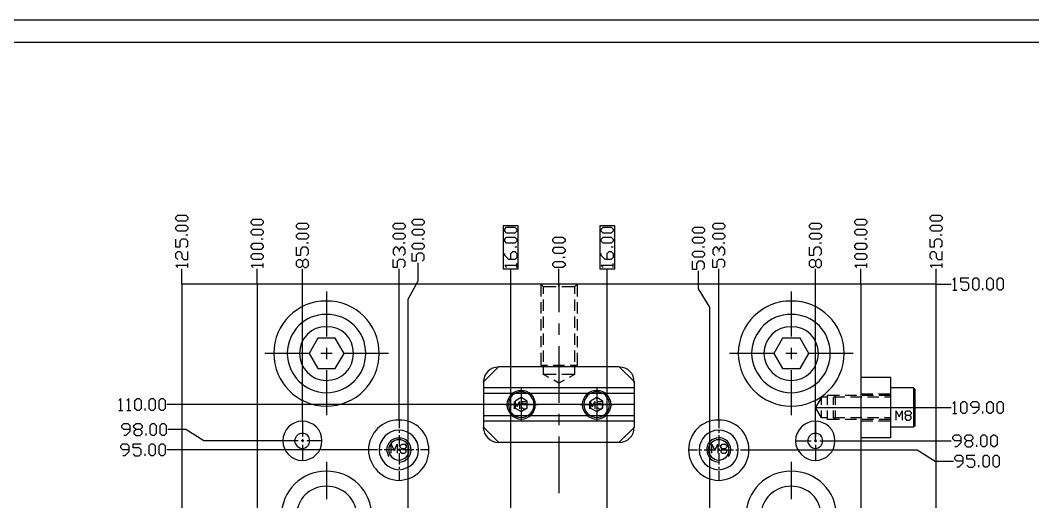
# Model space of a CAD drawing. Header units: inches. Extents: x 2 to 1172, y 492 to 1320.
# Drawn here: x 436 to 772, y 1159.6 to 1319.6 of the extents above; entities that cross this region are included whole.
import ezdxf

# ---------------------------------------------------------------- set-up
doc = ezdxf.new("R2010")
doc.units = ezdxf.units.IN
doc.header["$MEASUREMENT"] = 0

# ---------------------------------------------------------------- blocks, each defined once
blk = doc.blocks.new('AHH1270-500010_1')
at = {"transparency": 33554687}
for points in [[(0.12, 490.67), (1167.98, 490.67), (1167.98, 1318.03), (0.12, 1318.03), (0.12, 490.67)], [(21.3, 1310.77), (1160.72, 1310.77), (1160.72, 497.92)]]:
    blk.add_lwpolyline(points, dxfattribs=at)
at = {"color": 1, "transparency": 33554687}
for points in [[(490.19, 1251.91), (489.54, 1251.24), (486.86, 1251.24), (486.18, 1251.91), (486.18, 1252.57), (486.86, 1253.24), (489.54, 1253.24), (490.19, 1252.57), (490.19, 1251.91)], [(740.51, 1251.91), (739.85, 1251.24), (737.18, 1251.24), (736.52, 1251.91), (736.52, 1252.57), (737.18, 1253.24), (739.85, 1253.24), (740.51, 1252.57), (740.51, 1251.91)], [(490.19, 1248.58), (489.54, 1247.9), (486.86, 1247.9), (486.18, 1248.58), (486.18, 1249.23), (486.86, 1249.91), (489.54, 1249.91), (490.19, 1249.23), (490.19, 1248.58)], [(515.23, 1250.56), (514.56, 1249.91), (511.9, 1249.91), (511.22, 1250.56), (511.22, 1251.24), (511.9, 1251.91), (514.56, 1251.91), (515.23, 1251.24), (515.23, 1250.56)], [(530.25, 1249.23), (529.58, 1248.58), (526.9, 1248.58), (526.25, 1249.23), (526.25, 1249.91), (526.9, 1250.56), (529.58, 1250.56), (530.25, 1249.91), (530.25, 1249.23)], [(562.3, 1249.23), (561.63, 1248.58), (558.95, 1248.58), (558.29, 1249.23), (558.29, 1249.91), (558.95, 1250.56), (561.63, 1250.56), (562.3, 1249.91), (562.3, 1249.23)], [(568.68, 1250.6), (568.01, 1249.94), (565.35, 1249.94), (564.68, 1250.6), (564.68, 1251.27), (565.35, 1251.95), (568.01, 1251.95), (568.68, 1251.27), (568.68, 1250.6)], [(668.42, 1249.23), (667.75, 1248.58), (665.09, 1248.58), (664.41, 1249.23), (664.41, 1249.91), (665.09, 1250.56), (667.75, 1250.56), (668.42, 1249.91), (668.42, 1249.23)], [(700.47, 1249.23), (699.81, 1248.58), (697.13, 1248.58), (696.46, 1249.23), (696.46, 1249.91), (697.13, 1250.56), (699.81, 1250.56), (700.47, 1249.91), (700.47, 1249.23)], [(715.49, 1250.56), (714.81, 1249.91), (712.15, 1249.91), (711.48, 1250.56), (711.48, 1251.24), (712.15, 1251.91), (714.81, 1251.91), (715.49, 1251.24), (715.49, 1250.56)], [(740.51, 1248.58), (739.85, 1247.9), (737.18, 1247.9), (736.52, 1248.58), (736.52, 1249.23), (737.18, 1249.91), (739.85, 1249.91), (740.51, 1249.23), (740.51, 1248.58)], [(490.19, 1246.57), (489.54, 1246.57)], [(515.23, 1247.23), (514.56, 1246.57), (511.9, 1246.57), (511.22, 1247.23), (511.22, 1247.9), (511.9, 1248.58), (514.56, 1248.58), (515.23, 1247.9), (515.23, 1247.23)], [(530.25, 1245.9), (529.58, 1245.23), (526.9, 1245.23), (526.25, 1245.9), (526.25, 1246.57), (526.9, 1247.23), (529.58, 1247.23), (530.25, 1246.57), (530.25, 1245.9)], [(562.3, 1245.9), (561.63, 1245.23), (558.95, 1245.23), (558.29, 1245.9), (558.29, 1246.57), (558.95, 1247.23), (561.63, 1247.23), (562.3, 1246.57), (562.3, 1245.9)], [(568.68, 1247.27), (568.01, 1246.61), (565.35, 1246.61), (564.68, 1247.27), (564.68, 1247.94), (565.35, 1248.6), (568.01, 1248.6), (568.68, 1247.94), (568.68, 1247.27)], [(594.82, 1235.38), (599.84, 1235.38), (599.84, 1249.73), (594.82, 1249.73), (594.82, 1235.38)], [(599.35, 1247.9), (598.67, 1247.23), (595.99, 1247.23), (595.34, 1247.9), (595.34, 1248.58), (595.99, 1249.23), (598.67, 1249.23), (599.35, 1248.58), (599.35, 1247.9)], [(626.87, 1235.38), (631.89, 1235.38), (631.89, 1249.73), (626.87, 1249.73), (626.87, 1235.38)], [(631.37, 1247.9), (630.72, 1247.23), (628.04, 1247.23), (627.37, 1247.9), (627.37, 1248.58), (628.04, 1249.23), (630.72, 1249.23), (631.37, 1248.58), (631.37, 1247.9)], [(661.68, 1247.92), (661.01, 1247.27), (658.33, 1247.27), (657.67, 1247.92), (657.67, 1248.6), (658.33, 1249.27), (661.01, 1249.27), (661.68, 1248.6), (661.68, 1247.92)], [(668.42, 1245.9), (667.75, 1245.23), (665.09, 1245.23), (664.41, 1245.9), (664.41, 1246.57), (665.09, 1247.23), (667.75, 1247.23), (668.42, 1246.57), (668.42, 1245.9)], [(700.47, 1245.9), (699.81, 1245.23), (697.13, 1245.23), (696.46, 1245.9), (696.46, 1246.57), (697.13, 1247.23), (699.81, 1247.23), (700.47, 1246.57), (700.47, 1245.9)], [(715.49, 1247.23), (714.81, 1246.57), (712.15, 1246.57), (711.48, 1247.23), (711.48, 1247.9), (712.15, 1248.58), (714.81, 1248.58), (715.49, 1247.9), (715.49, 1247.23)], [(740.51, 1246.57), (739.85, 1246.57)], [(489.54, 1242.57), (490.19, 1243.22), (490.19, 1244.57), (489.54, 1245.23), (488.19, 1245.23), (487.53, 1244.57), (487.53, 1242.57), (486.18, 1242.57), (486.18, 1245.23)], [(515.23, 1242.57), (514.56, 1241.89), (511.9, 1241.89), (511.22, 1242.57), (511.22, 1243.22), (511.9, 1243.9), (514.56, 1243.9), (515.23, 1243.22), (515.23, 1242.57)], [(515.23, 1245.23), (514.56, 1245.23)], [(530.25, 1243.9), (529.58, 1243.9)], [(562.3, 1243.9), (561.63, 1243.9)], [(568.68, 1242.6), (568.01, 1241.93), (565.35, 1241.93), (564.68, 1242.6), (564.68, 1243.26), (565.35, 1243.93), (568.01, 1243.93), (568.68, 1243.26), (568.68, 1242.6)], [(568.68, 1245.26), (568.01, 1245.26)], [(599.35, 1244.57), (598.67, 1243.9), (595.99, 1243.9), (595.34, 1244.57), (595.34, 1245.23), (595.99, 1245.9), (598.67, 1245.9), (599.35, 1245.23), (599.35, 1244.57)], [(615.36, 1244.57), (614.69, 1243.9), (612.03, 1243.9), (611.35, 1244.57), (611.35, 1245.23), (612.03, 1245.9), (614.69, 1245.9), (615.36, 1245.23), (615.36, 1244.57)], [(631.37, 1244.57), (630.72, 1243.9), (628.04, 1243.9), (627.37, 1244.57), (627.37, 1245.23), (628.04, 1245.9), (630.72, 1245.9), (631.37, 1245.23), (631.37, 1244.57)], [(661.68, 1244.59), (661.01, 1243.91), (658.33, 1243.91), (657.67, 1244.59), (657.67, 1245.26), (658.33, 1245.92), (661.01, 1245.92), (661.68, 1245.26), (661.68, 1244.59)], [(668.42, 1243.9), (667.75, 1243.9)], [(700.47, 1243.9), (699.81, 1243.9)], [(715.49, 1242.57), (714.81, 1241.89), (712.15, 1241.89), (711.48, 1242.57), (711.48, 1243.22), (712.15, 1243.9), (714.81, 1243.9), (715.49, 1243.22), (715.49, 1242.57)], [(715.49, 1245.23), (714.81, 1245.23)], [(739.85, 1242.57), (740.51, 1243.22), (740.51, 1244.57), (739.85, 1245.23), (738.51, 1245.23), (737.85, 1244.57), (737.85, 1242.57), (736.52, 1242.57), (736.52, 1245.23)], [(486.86, 1238.56), (486.18, 1239.23), (486.18, 1240.56), (486.86, 1241.22), (487.53, 1241.22), (488.19, 1240.56), (488.19, 1239.23), (488.86, 1238.56), (490.19, 1238.56), (490.19, 1241.22)], [(515.23, 1239.23), (514.56, 1238.56), (511.9, 1238.56), (511.22, 1239.23), (511.22, 1239.89), (511.9, 1240.56), (514.56, 1240.56), (515.23, 1239.89), (515.23, 1239.23)], [(529.58, 1239.89), (530.25, 1240.56), (530.25, 1241.89), (529.58, 1242.57), (528.25, 1242.57), (527.58, 1241.89), (527.58, 1239.89), (526.25, 1239.89), (526.25, 1242.57)], [(560.3, 1241.89), (559.62, 1242.57), (558.95, 1242.57), (558.29, 1241.89), (558.29, 1240.56), (558.95, 1239.89)], [(561.63, 1239.89), (562.3, 1240.56), (562.3, 1241.89), (561.63, 1242.57), (560.95, 1242.57), (560.3, 1241.89), (560.3, 1241.22)], [(568.01, 1237.92), (568.68, 1238.59), (568.68, 1239.92), (568.01, 1240.6), (566.68, 1240.6), (566.01, 1239.92), (566.01, 1237.92), (564.68, 1237.92), (564.68, 1240.6)], [(597.34, 1238.56), (597.34, 1240.56), (598, 1241.22), (598.67, 1241.22), (599.35, 1240.56), (599.35, 1239.23), (598.67, 1238.56), (596.67, 1238.56), (595.34, 1239.89), (595.34, 1240.56)], [(599.35, 1242.57), (598.67, 1242.57)], [(615.36, 1241.22), (614.69, 1240.56), (612.03, 1240.56), (611.35, 1241.22), (611.35, 1241.89), (612.03, 1242.57), (614.69, 1242.57), (615.36, 1241.89), (615.36, 1241.22)], [(629.37, 1238.56), (629.37, 1240.56), (630.04, 1241.22), (630.72, 1241.22), (631.37, 1240.56), (631.37, 1239.23), (630.72, 1238.56), (628.71, 1238.56), (627.37, 1239.89), (627.37, 1240.56)], [(631.37, 1242.57), (630.72, 1242.57)], [(661.68, 1239.92), (661.01, 1239.25), (658.33, 1239.25), (657.67, 1239.92), (657.67, 1240.58), (658.33, 1241.25), (661.01, 1241.25), (661.68, 1240.58), (661.68, 1239.92)], [(661.68, 1242.58), (661.01, 1242.58)], [(666.42, 1241.89), (665.76, 1242.57), (665.09, 1242.57), (664.41, 1241.89), (664.41, 1240.56), (665.09, 1239.89)], [(667.75, 1239.89), (668.42, 1240.56), (668.42, 1241.89), (667.75, 1242.57), (667.09, 1242.57), (666.42, 1241.89), (666.42, 1241.22)], [(699.81, 1239.89), (700.47, 1240.56), (700.47, 1241.89), (699.81, 1242.57), (698.46, 1242.57), (697.81, 1241.89), (697.81, 1239.89), (696.46, 1239.89), (696.46, 1242.57)], [(715.49, 1239.23), (714.81, 1238.56), (712.15, 1238.56), (711.48, 1239.23), (711.48, 1239.89), (712.15, 1240.56), (714.81, 1240.56), (715.49, 1239.89), (715.49, 1239.23)], [(737.18, 1238.56), (736.52, 1239.23), (736.52, 1240.56), (737.18, 1241.22), (737.85, 1241.22), (738.51, 1240.56), (738.51, 1239.23), (739.18, 1238.56), (740.51, 1238.56), (740.51, 1241.22)], [(490.19, 1236.55), (486.18, 1236.55), (486.86, 1235.88)], [(490.19, 1235.88), (490.19, 1237.23)], [(515.23, 1236.55), (511.22, 1236.55), (511.9, 1235.88)], [(515.23, 1235.88), (515.23, 1237.23)], [(530.25, 1236.55), (530.25, 1237.88), (529.58, 1238.56), (528.91, 1238.56), (528.25, 1237.88), (528.25, 1236.55), (527.58, 1235.88), (526.9, 1235.88), (526.25, 1236.55), (526.25, 1237.88), (526.9, 1238.56), (527.58, 1238.56), (528.25, 1237.88)], [(528.25, 1236.55), (528.91, 1235.88), (529.58, 1235.88), (530.25, 1236.55)], [(561.63, 1235.88), (562.3, 1236.55), (562.3, 1237.88), (561.63, 1238.56), (560.3, 1238.56), (559.62, 1237.88), (559.62, 1235.88), (558.29, 1235.88), (558.29, 1238.56)], [(563.29, 1150.28), (563.29, 1225.4), (566.68, 1231.41), (566.68, 1237.42)], [(599.35, 1236.55), (595.34, 1236.55), (595.99, 1235.88)], [(599.35, 1235.88), (599.35, 1237.23)], [(615.36, 1236.55), (614.69, 1235.88), (612.03, 1235.88), (611.35, 1236.55), (611.35, 1237.23), (612.03, 1237.88), (614.69, 1237.88), (615.36, 1237.23), (615.36, 1236.55)], [(615.36, 1239.23), (614.69, 1239.23)], [(631.37, 1236.55), (627.37, 1236.55), (628.04, 1235.88)], [(631.37, 1235.88), (631.37, 1237.23)], [(661.01, 1235.24), (661.68, 1235.92), (661.68, 1237.25), (661.01, 1237.92), (659.68, 1237.92), (659, 1237.25), (659, 1235.24), (657.67, 1235.24), (657.67, 1237.92)], [(667.75, 1235.88), (668.42, 1236.55), (668.42, 1237.88), (667.75, 1238.56), (666.42, 1238.56), (665.76, 1237.88), (665.76, 1235.88), (664.41, 1235.88), (664.41, 1238.56)], [(700.47, 1236.55), (700.47, 1237.88), (699.81, 1238.56), (699.14, 1238.56), (698.46, 1237.88), (698.46, 1236.55), (697.81, 1235.88), (697.13, 1235.88), (696.46, 1236.55), (696.46, 1237.88), (697.13, 1238.56), (697.81, 1238.56), (698.46, 1237.88)], [(698.46, 1236.55), (699.14, 1235.88), (699.81, 1235.88), (700.47, 1236.55)], [(715.49, 1236.55), (711.48, 1236.55), (712.15, 1235.88)], [(715.49, 1235.88), (715.49, 1237.23)], [(740.51, 1236.55), (736.52, 1236.55), (737.18, 1235.88)], [(740.51, 1235.88), (740.51, 1237.23)], [(488.19, 1230.38), (488.19, 1235.38)], [(513.23, 1230.38), (513.23, 1235.38)], [(528.25, 1184.82), (528.25, 1235.38)], [(560.3, 1185.32), (560.3, 1235.38)], [(597.34, 1126.28), (597.34, 1235.38)], [(613.36, 1229.48), (613.36, 1235.38)], [(629.37, 1125.48), (629.37, 1235.38)], [(663.42, 1150.28), (663.42, 1222.72), (659.68, 1228.73), (659.68, 1234.75)], [(666.42, 1185.32), (666.42, 1235.38)], [(698.46, 1178.32), (698.46, 1235.38)], [(713.48, 1230.38), (713.48, 1235.38)], [(738.51, 1230.38), (738.51, 1235.38)], [(613.36, 1230.38), (613.36, 1221)], [(738.51, 1230.38), (743.53, 1230.38)], [(744.7, 1228.38), (744.7, 1232.39), (744.02, 1231.71)], [(746.7, 1229.05), (747.36, 1228.38), (748.7, 1228.38), (749.36, 1229.05), (749.36, 1230.38), (748.7, 1231.04), (746.7, 1231.04), (746.7, 1232.39), (749.36, 1232.39)], [(751.36, 1228.38), (750.69, 1229.05), (750.69, 1231.71), (751.36, 1232.39), (752.04, 1232.39), (752.69, 1231.71), (752.69, 1229.05), (752.04, 1228.38), (751.36, 1228.38)], [(756.05, 1228.38), (755.37, 1229.05), (755.37, 1231.71), (756.05, 1232.39), (756.7, 1232.39), (757.38, 1231.71), (757.38, 1229.05), (756.7, 1228.38), (756.05, 1228.38)], [(759.38, 1228.38), (758.71, 1229.05), (758.71, 1231.71), (759.38, 1232.39), (760.04, 1232.39), (760.71, 1231.71), (760.71, 1229.05), (760.04, 1228.38), (759.38, 1228.38)], [(744.02, 1228.38), (745.35, 1228.38)], [(754.04, 1228.38), (754.04, 1229.05)], [(613.36, 1217.24), (613.36, 1213.48)], [(613.36, 1209.72), (613.36, 1190.96)], [(468.01, 1188.32), (468.01, 1192.33), (467.33, 1191.67)], [(470.67, 1188.32), (470.67, 1192.33), (470.01, 1191.67)], [(473.34, 1188.32), (472.67, 1188.99), (472.67, 1191.67), (473.34, 1192.33), (474.02, 1192.33), (474.67, 1191.67), (474.67, 1188.99), (474.02, 1188.32), (473.34, 1188.32)], [(478.01, 1188.32), (477.35, 1188.99), (477.35, 1191.67), (478.01, 1192.33), (478.68, 1192.33), (479.36, 1191.67), (479.36, 1188.99), (478.68, 1188.32), (478.01, 1188.32)], [(481.36, 1188.32), (480.69, 1188.99), (480.69, 1191.67), (481.36, 1192.33), (482.02, 1192.33), (482.69, 1191.67), (482.69, 1188.99), (482.02, 1188.32), (481.36, 1188.32)], [(588.32, 1190.32), (483.19, 1190.32)], [(744.7, 1187.32), (744.7, 1191.33), (744.02, 1190.66)], [(747.36, 1187.32), (746.7, 1188), (746.7, 1190.66), (747.36, 1191.33), (748.03, 1191.33), (748.7, 1190.66), (748.7, 1188), (748.03, 1187.32), (747.36, 1187.32)], [(752.69, 1189.33), (750.69, 1189.33), (750.03, 1190), (750.03, 1190.66), (750.69, 1191.33), (752.04, 1191.33), (752.69, 1190.66), (752.69, 1188.65), (751.36, 1187.32), (750.69, 1187.32)], [(756.05, 1187.32), (755.37, 1188), (755.37, 1190.66), (756.05, 1191.33), (756.7, 1191.33), (757.38, 1190.66), (757.38, 1188), (756.7, 1187.32), (756.05, 1187.32)], [(759.38, 1187.32), (758.71, 1188), (758.71, 1190.66), (759.38, 1191.33), (760.04, 1191.33), (760.71, 1190.66), (760.71, 1188), (760.04, 1187.32), (759.38, 1187.32)], [(467.33, 1188.32), (468.66, 1188.32)], [(470.01, 1188.32), (471.34, 1188.32)], [(476, 1188.32), (476, 1188.99)], [(613.36, 1187.2), (613.36, 1183.44)], [(723.5, 1189.33), (743.53, 1189.33)], [(744.02, 1187.32), (745.35, 1187.32)], [(754.04, 1187.32), (754.04, 1188)], [(471, 1182.02), (469, 1182.02), (468.33, 1182.68), (468.33, 1183.35), (469, 1184.03), (470.33, 1184.03), (471, 1183.35), (471, 1181.35), (469.67, 1180.02), (469, 1180.02)], [(473.01, 1180.02), (474.34, 1180.02), (475.01, 1180.67), (475.01, 1181.35), (474.34, 1182.02), (473.01, 1182.02), (472.33, 1182.68), (472.33, 1183.35), (473.01, 1184.03), (474.34, 1184.03), (475.01, 1183.35), (475.01, 1182.68), (474.34, 1182.02)], [(478.35, 1180.02), (477.67, 1180.67), (477.67, 1183.35), (478.35, 1184.03), (479.02, 1184.03), (479.68, 1183.35), (479.68, 1180.67), (479.02, 1180.02), (478.35, 1180.02)], [(481.68, 1180.02), (481.01, 1180.67), (481.01, 1183.35), (481.68, 1184.03), (482.35, 1184.03), (483.01, 1183.35), (483.01, 1180.67), (482.35, 1180.02), (481.68, 1180.02)], [(473.01, 1182.02), (472.33, 1181.35), (472.33, 1180.67), (473.01, 1180.02)], [(476.34, 1180.02), (476.34, 1180.67)], [(521.74, 1178.32), (495.53, 1178.32), (489.52, 1182.02), (483.52, 1182.02)], [(613.36, 1179.7), (613.36, 1160.92)], [(746.7, 1178.32), (744.7, 1178.32), (744.02, 1178.99), (744.02, 1179.65), (744.7, 1180.32), (746.03, 1180.32), (746.7, 1179.65), (746.7, 1177.64), (745.35, 1176.31), (744.7, 1176.31)], [(748.7, 1176.31), (750.03, 1176.31), (750.69, 1176.98), (750.69, 1177.64), (750.03, 1178.32), (748.7, 1178.32), (748.03, 1178.99), (748.03, 1179.65), (748.7, 1180.32), (750.03, 1180.32), (750.69, 1179.65), (750.69, 1178.99), (750.03, 1178.32)], [(754.04, 1176.31), (753.37, 1176.98), (753.37, 1179.65), (754.04, 1180.32), (754.7, 1180.32), (755.37, 1179.65), (755.37, 1176.98), (754.7, 1176.31), (754.04, 1176.31)], [(757.38, 1176.31), (756.7, 1176.98), (756.7, 1179.65), (757.38, 1180.32), (758.03, 1180.32), (758.71, 1179.65), (758.71, 1176.98), (758.03, 1176.31), (757.38, 1176.31)], [(470.67, 1175.32), (468.66, 1175.32), (468.01, 1175.97), (468.01, 1176.65), (468.66, 1177.3), (470.01, 1177.3), (470.67, 1176.65), (470.67, 1174.64), (469.34, 1173.31), (468.66, 1173.31)], [(472.01, 1173.97), (472.67, 1173.31), (474.02, 1173.31), (474.67, 1173.97), (474.67, 1175.32), (474.02, 1175.97), (472.01, 1175.97), (472.01, 1177.3), (474.67, 1177.3)], [(478.01, 1173.31), (477.35, 1173.97), (477.35, 1176.65), (478.01, 1177.3), (478.68, 1177.3), (479.36, 1176.65), (479.36, 1173.97), (478.68, 1173.31), (478.01, 1173.31)], [(481.36, 1173.31), (480.69, 1173.97), (480.69, 1176.65), (481.36, 1177.3), (482.02, 1177.3), (482.69, 1176.65), (482.69, 1173.97), (482.02, 1173.31), (481.36, 1173.31)], [(704.97, 1178.32), (743.53, 1178.32)], [(748.7, 1178.32), (748.03, 1177.64), (748.03, 1176.98), (748.7, 1176.31)], [(752.04, 1176.31), (752.04, 1176.98)], [(476, 1173.31), (476, 1173.97)], [(550.28, 1175.32), (483.19, 1175.32)], [(676.44, 1175.32), (732.19, 1175.32), (738.2, 1171.51), (744.22, 1171.51)], [(747.37, 1171.51), (745.37, 1171.51), (744.71, 1172.18), (744.71, 1172.84), (745.37, 1173.51), (746.72, 1173.51), (747.37, 1172.84), (747.37, 1170.83), (746.04, 1169.5), (745.37, 1169.5)], [(748.72, 1170.18), (749.38, 1169.5), (750.73, 1169.5), (751.38, 1170.18), (751.38, 1171.51), (750.73, 1172.18), (748.72, 1172.18), (748.72, 1173.51), (751.38, 1173.51)], [(754.72, 1169.5), (754.06, 1170.18), (754.06, 1172.84), (754.72, 1173.51), (755.39, 1173.51), (756.06, 1172.84), (756.06, 1170.18), (755.39, 1169.5), (754.72, 1169.5)], [(758.07, 1169.5), (757.39, 1170.18), (757.39, 1172.84), (758.07, 1173.51), (758.72, 1173.51), (759.4, 1172.84), (759.4, 1170.18), (758.72, 1169.5), (758.07, 1169.5)], [(752.71, 1169.5), (752.71, 1170.18)]]:
    blk.add_lwpolyline(points, dxfattribs=at)
at = {"color": 4, "transparency": 33554687}
for points in [[(488.19, 930), (738.51, 930), (738.51, 1230.38), (488.19, 1230.38), (488.19, 930)], [(513.23, 1230.38), (513.23, 930)], [(612.42, 1229.48), (608.25, 1229.48), (607.34, 1230.38)], [(607.34, 1230.38), (607.34, 1226.25)], [(619.37, 1230.38), (618.46, 1229.48), (614.3, 1229.48)], [(619.37, 1230.38), (619.37, 1226.25)], [(713.48, 1230.38), (713.48, 930)], [(608.25, 1227.12), (608.25, 1229.48)], [(618.46, 1229.48), (618.46, 1227.12)], [(607.34, 1224.37), (607.34, 1220.61)], [(608.25, 1221.48), (608.25, 1225.24)], [(618.46, 1225.24), (618.46, 1221.48)], [(619.37, 1224.37), (619.37, 1220.61)], [(608.25, 1215.84), (608.25, 1219.6)], [(618.46, 1219.6), (618.46, 1215.84)], [(607.34, 1218.73), (607.34, 1214.99)], [(619.37, 1218.73), (619.37, 1214.99)], [(607.34, 1213.11), (607.34, 1209.35)], [(608.25, 1210.22), (608.25, 1213.98)], [(618.46, 1213.98), (618.46, 1210.22)], [(619.37, 1213.11), (619.37, 1209.35)], [(533.36, 1212.36), (530.48, 1207.35), (533.36, 1202.34), (539.14, 1202.34), (542.03, 1207.35), (539.14, 1212.36), (533.36, 1212.36)], [(687.56, 1212.36), (684.67, 1207.35), (687.56, 1202.34), (693.34, 1202.34), (696.23, 1207.35), (693.34, 1212.36), (687.56, 1212.36)], [(607.34, 1207.47), (607.34, 1203.34)], [(608.25, 1204.58), (608.25, 1208.34)], [(618.46, 1208.34), (618.46, 1204.58)], [(619.37, 1207.47), (619.37, 1203.34)], [(638.38, 1197.84), (633.38, 1202.84), (593.33, 1202.84), (588.32, 1197.84), (588.32, 1182.82), (593.33, 1177.82), (633.38, 1177.82), (638.38, 1182.82), (638.38, 1197.84)], [(609.6, 1203.34), (607.34, 1203.34)], [(615.24, 1203.34), (611.48, 1203.34)], [(619.37, 1203.34), (617.12, 1203.34)], [(612.42, 1200.34), (608.25, 1200.34), (608.25, 1202.7)], [(609.99, 1199.33), (608.25, 1200.34)], [(618.46, 1202.7), (618.46, 1200.34), (614.3, 1200.34)], [(618.46, 1200.34), (616.73, 1199.33)], [(615.09, 1198.39), (613.36, 1197.4), (611.62, 1198.39)], [(723.5, 1199.35), (713.48, 1199.35)], [(723.5, 1179.31), (723.5, 1199.35)], [(638.38, 1195.84), (588.32, 1195.84)], [(638.38, 1194.06), (588.32, 1194.06)], [(638.38, 1190.32), (588.32, 1190.32)], [(638.38, 1186.58), (588.32, 1186.58)], [(528.25, 1184.82), (528.25, 1179.72)], [(560.3, 1185.32), (560.3, 1182.45)], [(638.38, 1184.82), (588.32, 1184.82)], [(666.42, 1185.32), (666.42, 1182.45)], [(698.46, 1184.82), (698.46, 1179.72)], [(560.3, 1181.68), (560.3, 1180.94)], [(560.3, 1180.19), (560.3, 1176.44)], [(666.42, 1181.68), (666.42, 1180.94)], [(666.42, 1180.19), (666.42, 1176.44)], [(723.5, 1179.31), (713.48, 1179.31)], [(526.83, 1178.32), (521.74, 1178.32)], [(528.71, 1178.32), (527.77, 1178.32)], [(528.25, 1178.79), (528.25, 1177.85)], [(528.25, 1176.91), (528.25, 1171.81)], [(534.76, 1178.32), (529.65, 1178.32)], [(557.65, 1174.13), (557.65, 1177.13), (558.66, 1175.12), (559.66, 1177.13), (559.66, 1174.13)], [(561.16, 1174.13), (562.16, 1174.13), (562.67, 1174.63), (562.67, 1175.12), (562.16, 1175.64), (561.16, 1175.64), (560.67, 1176.13), (560.67, 1176.63), (561.16, 1177.13), (562.16, 1177.13), (562.67, 1176.63), (562.67, 1176.13), (562.16, 1175.64)], [(664.04, 1174.13), (664.04, 1177.13), (665.05, 1175.12), (666.04, 1177.13), (666.04, 1174.13)], [(667.55, 1174.13), (668.54, 1174.13), (669.06, 1174.63), (669.06, 1175.12), (668.54, 1175.64), (667.55, 1175.64), (667.06, 1176.13), (667.06, 1176.63), (667.55, 1177.13), (668.54, 1177.13), (669.06, 1176.63), (669.06, 1176.13), (668.54, 1175.64)], [(691.95, 1178.32), (697.06, 1178.32)], [(698, 1178.32), (698.94, 1178.32)], [(698.46, 1178.79), (698.46, 1177.85)], [(698.46, 1176.91), (698.46, 1171.81)], [(699.88, 1178.32), (704.97, 1178.32)], [(553.15, 1175.32), (550.28, 1175.32)], [(554.66, 1175.32), (553.91, 1175.32)], [(559.16, 1175.32), (555.4, 1175.32)], [(560.67, 1175.32), (559.92, 1175.32)], [(560.3, 1175.69), (560.3, 1174.93)], [(560.3, 1174.18), (560.3, 1170.42)], [(561.16, 1175.64), (560.67, 1175.12), (560.67, 1174.63), (561.16, 1174.13)], [(565.17, 1175.32), (561.41, 1175.32)], [(566.68, 1175.32), (565.92, 1175.32)], [(570.3, 1175.32), (567.42, 1175.32)], [(656.41, 1175.32), (659.29, 1175.32)], [(660.03, 1175.32), (660.79, 1175.32)], [(661.54, 1175.32), (665.3, 1175.32)], [(666.04, 1175.32), (666.79, 1175.32)], [(666.42, 1175.69), (666.42, 1174.93)], [(666.42, 1174.18), (666.42, 1170.42)], [(667.55, 1175.64), (667.06, 1175.12), (667.06, 1174.63), (667.55, 1174.13)], [(667.55, 1175.32), (671.29, 1175.32)], [(672.06, 1175.32), (672.8, 1175.32)], [(673.55, 1175.32), (676.44, 1175.32)], [(560.3, 1169.68), (560.3, 1168.93)], [(666.42, 1169.68), (666.42, 1168.93)], [(560.3, 1168.17), (560.3, 1165.3)], [(666.42, 1168.17), (666.42, 1165.3)]]:
    blk.add_lwpolyline(points, dxfattribs=at)
at = {"color": 6, "transparency": 33554687}
for points in [[(536.25, 1227.88), (536.25, 1212.99)], [(690.45, 1227.88), (690.45, 1212.99)], [(530.63, 1207.35), (515.73, 1207.35)], [(538.13, 1207.35), (534.39, 1207.35)], [(536.25, 1209.23), (536.25, 1205.47)], [(556.78, 1207.35), (541.89, 1207.35)], [(684.82, 1207.35), (669.93, 1207.35)], [(692.33, 1207.35), (688.58, 1207.35)], [(690.45, 1209.23), (690.45, 1205.47)], [(710.98, 1207.35), (696.09, 1207.35)], [(536.25, 1201.72), (536.25, 1186.83)], [(690.45, 1201.72), (690.45, 1186.83)], [(600.84, 1195.84), (600.84, 1184.82)], [(625.88, 1195.84), (625.88, 1184.82)], [(700.47, 1192.79), (698.46, 1189.33)], [(700.47, 1190.27), (700.47, 1192.79)], [(702.59, 1192.79), (700.47, 1192.79)], [(702.47, 1190.27), (702.47, 1193.34)], [(706.41, 1193.34), (702.47, 1193.34)], [(704.47, 1192.73), (705.08, 1193.34)], [(708.22, 1192.79), (704.47, 1192.79)], [(704.47, 1190.27), (704.47, 1192.73)], [(705.08, 1190.27), (705.08, 1193.34)], [(712.05, 1193.34), (708.29, 1193.34)], [(713.86, 1192.79), (710.1, 1192.79)], [(717.54, 1193.83), (713.48, 1193.83)], [(717.69, 1193.34), (713.93, 1193.34)], [(719.5, 1192.79), (715.74, 1192.79)], [(723.5, 1193.83), (719.42, 1193.83)], [(723.5, 1193.34), (719.55, 1193.34)], [(723.5, 1192.79), (721.36, 1192.79)], [(731, 1195.84), (723.5, 1195.84)], [(731.5, 1183.32), (731.5, 1195.34), (731, 1195.84)], [(731, 1195.84), (731, 1182.82)], [(731.5, 1185.32), (731.5, 1193.34)], [(595.34, 1190.32), (606.35, 1190.32)], [(598.6, 1188.9), (598.6, 1191.4), (599.43, 1189.74), (600.27, 1191.4), (600.27, 1188.9)], [(601.1, 1189.31), (601.53, 1188.9), (602.36, 1188.9), (602.77, 1189.31), (602.77, 1190.14), (602.36, 1190.57), (601.1, 1190.57), (601.1, 1191.4), (602.77, 1191.4), (602.84, 1191.49), (600.84, 1192.64), (598.83, 1191.49), (598.83, 1189.17), (600.84, 1188.02), (602.84, 1189.17), (602.84, 1191.49)], [(620.36, 1190.32), (631.37, 1190.32)], [(623.62, 1188.9), (623.62, 1191.4), (624.46, 1189.74), (625.29, 1191.4), (625.29, 1188.9)], [(627.88, 1191.49), (625.88, 1192.64), (623.87, 1191.49), (623.87, 1189.17), (625.88, 1188.02), (627.88, 1189.17), (627.88, 1191.49)], [(626.14, 1189.31), (626.55, 1188.9), (627.38, 1188.9), (627.81, 1189.31), (627.81, 1190.14), (627.38, 1190.57), (626.14, 1190.57), (626.14, 1191.4), (627.81, 1191.4)], [(700.47, 1185.87), (698.46, 1189.33)], [(698.46, 1189.33), (723.5, 1189.33)], [(700.47, 1185.87), (700.47, 1188.39)], [(702.47, 1185.32), (702.47, 1188.39)], [(705.08, 1185.32), (704.47, 1185.92), (704.47, 1188.39)], [(705.08, 1185.32), (705.08, 1188.39)], [(725.19, 1185.2), (725.19, 1188.21), (726.2, 1186.21), (727.19, 1188.21), (727.19, 1185.2)], [(728.7, 1185.2), (729.69, 1185.2), (730.21, 1185.69), (730.21, 1186.21), (729.69, 1186.7), (728.7, 1186.7), (728.2, 1187.2), (728.2, 1187.7), (728.7, 1188.21), (729.69, 1188.21), (730.21, 1187.7), (730.21, 1187.2), (729.69, 1186.7)], [(728.7, 1186.7), (728.2, 1186.21), (728.2, 1185.69), (728.7, 1185.2)], [(702.59, 1185.87), (700.47, 1185.87)], [(706.41, 1185.32), (702.47, 1185.32)], [(708.22, 1185.87), (704.47, 1185.87)], [(712.05, 1185.32), (708.29, 1185.32)], [(713.86, 1185.87), (710.1, 1185.87)], [(717.54, 1184.82), (713.48, 1184.82)], [(717.69, 1185.32), (713.93, 1185.32)], [(719.5, 1185.87), (715.74, 1185.87)], [(723.5, 1184.82), (719.42, 1184.82)], [(723.5, 1185.32), (719.55, 1185.32)], [(723.5, 1185.87), (721.36, 1185.87)], [(731, 1182.82), (723.5, 1182.82)], [(731.5, 1183.32), (731, 1182.82)], [(536.25, 1171.31), (536.25, 1158.91)], [(690.45, 1171.31), (690.45, 1158.91)]]:
    blk.add_lwpolyline(points, dxfattribs=at)
at = {"color": 4, "transparency": 33554687}
for points in [[(553.66, 1207.35), (553.79, 1197.68), (545.94, 1189.84), (536.11, 1189.79), (526.59, 1189.84), (518.74, 1197.68), (518.73, 1207.35), (518.74, 1217.04), (526.59, 1224.88), (536.11, 1224.73), (545.94, 1224.88), (553.79, 1217.04), (553.66, 1207.35)], [(707.95, 1207.35), (707.98, 1197.68), (700.14, 1189.84), (690.39, 1189.79), (680.79, 1189.84), (672.94, 1197.68), (672.84, 1207.35), (672.94, 1217.04), (680.79, 1224.88), (690.39, 1224.73), (700.14, 1224.88), (707.98, 1217.04), (707.95, 1207.35)], [(549.23, 1207.35), (549.28, 1200.17), (543.45, 1194.34), (536.11, 1194.22), (529.08, 1194.34), (523.25, 1200.17), (523.16, 1207.35), (523.25, 1214.55), (529.08, 1220.38), (536.11, 1220.29), (543.45, 1220.38), (549.28, 1214.55), (549.23, 1207.35)], [(703.34, 1207.35), (703.48, 1200.17), (697.65, 1194.34), (690.39, 1194.22), (683.27, 1194.34), (677.45, 1200.17), (677.27, 1207.35), (677.45, 1214.55), (683.27, 1220.38), (690.39, 1220.29), (697.65, 1220.38), (703.48, 1214.55), (703.34, 1207.35)], [(545.15, 1207.35), (545.28, 1202.38), (541.24, 1198.35), (536.11, 1198.3), (531.29, 1198.35), (527.25, 1202.38), (527.24, 1207.35), (527.25, 1212.34), (531.29, 1216.37), (536.11, 1216.21), (541.24, 1216.37), (545.28, 1212.34), (545.15, 1207.35)], [(699.44, 1207.35), (699.47, 1202.38), (695.44, 1198.35), (690.39, 1198.3), (685.49, 1198.35), (681.45, 1202.38), (681.35, 1207.35), (681.45, 1212.34), (685.49, 1216.37), (690.39, 1216.21), (695.44, 1216.37), (699.47, 1212.34), (699.44, 1207.35)], [(534.69, 1178.26), (534.76, 1174.73), (531.85, 1171.82), (528.13, 1171.7), (524.66, 1171.82), (521.74, 1174.73), (521.74, 1178.26), (521.74, 1181.92), (524.66, 1184.83), (528.13, 1184.82), (531.85, 1184.83), (534.76, 1181.92), (534.69, 1178.26)], [(570.16, 1175.25), (570.31, 1169.79), (565.83, 1165.31), (560.22, 1165.14), (554.77, 1165.31), (550.29, 1169.79), (550.12, 1175.25), (550.29, 1180.85), (554.77, 1185.33), (560.22, 1185.18), (565.83, 1185.33), (570.31, 1180.85), (570.16, 1175.25)], [(676.38, 1175.25), (676.44, 1169.79), (671.96, 1165.31), (666.27, 1165.14), (660.9, 1165.31), (656.42, 1169.79), (656.34, 1175.25), (656.42, 1180.85), (660.9, 1185.33), (666.27, 1185.18), (671.96, 1185.33), (676.44, 1180.85), (676.38, 1175.25)], [(704.94, 1178.26), (704.98, 1174.73), (702.07, 1171.82), (698.37, 1171.7), (694.88, 1171.82), (691.97, 1174.73), (691.81, 1178.26), (691.97, 1181.92), (694.88, 1184.83), (698.37, 1184.82), (702.07, 1184.83), (704.98, 1181.92), (704.94, 1178.26)], [(530.61, 1178.26), (530.75, 1176.94), (529.63, 1175.82), (528.13, 1175.78), (526.87, 1175.82), (525.75, 1176.94), (525.64, 1178.26), (525.75, 1179.71), (526.87, 1180.83), (528.13, 1180.74), (529.63, 1180.83), (530.75, 1179.71), (530.61, 1178.26)], [(566.79, 1175.25), (566.81, 1171.72), (563.89, 1168.81), (560.22, 1168.69), (556.7, 1168.81), (553.79, 1171.72), (553.66, 1175.25), (553.79, 1178.91), (556.7, 1181.83), (560.22, 1181.81), (563.89, 1181.83), (566.81, 1178.91), (566.79, 1175.25)], [(672.84, 1175.25), (672.94, 1171.72), (670.02, 1168.81), (666.27, 1168.69), (662.83, 1168.81), (659.92, 1171.72), (659.89, 1175.25), (659.92, 1178.91), (662.83, 1181.83), (666.27, 1181.81), (670.02, 1181.83), (672.94, 1178.91), (672.84, 1175.25)], [(669.64, 1173.12), (670.99, 1174.99), (670.47, 1177.47), (668.58, 1178.62), (666.75, 1179.88), (664.27, 1179.36), (662.91, 1177.38), (661.86, 1175.65), (662.39, 1173.16), (664.15, 1171.88), (664.9, 1171.54), (665.65, 1171.31), (666.27, 1171.17)], [(700.86, 1178.26), (700.98, 1176.94), (699.86, 1175.82), (698.37, 1175.78), (697.09, 1175.82), (695.97, 1176.94), (695.89, 1178.26), (695.97, 1179.71), (697.09, 1180.83), (698.37, 1180.74), (699.86, 1180.83), (700.98, 1179.71), (700.86, 1178.26)], [(560.22, 1171.17), (562.51, 1171.31), (564.3, 1173.11), (564.3, 1175.25), (564.3, 1177.53), (562.51, 1179.32), (560.22, 1179.15), (558.09, 1179.32), (556.29, 1177.53), (556.15, 1175.25), (556.29, 1174.54), (556.52, 1173.79), (556.85, 1173.12)], [(563.59, 1175.25), (563.7, 1173.44), (562.18, 1171.91), (560.22, 1171.88), (558.42, 1171.91), (556.89, 1173.44), (556.85, 1175.25), (556.89, 1177.2), (558.42, 1178.72), (560.22, 1178.62), (562.18, 1178.72), (563.7, 1177.2), (563.59, 1175.25)], [(669.82, 1175.25), (669.83, 1173.44), (668.31, 1171.91), (666.27, 1171.88), (664.55, 1171.91), (663.02, 1173.44), (662.91, 1175.25), (663.02, 1177.2), (664.55, 1178.72), (666.27, 1178.62), (668.31, 1178.72), (669.83, 1177.2), (669.82, 1175.25)], [(551.18, 1153.26), (551.28, 1145), (544.56, 1138.27), (536.11, 1138.18), (527.97, 1138.27), (521.25, 1145), (521.21, 1153.26), (521.25, 1161.58), (527.97, 1168.31), (536.11, 1168.15), (544.56, 1168.31), (551.28, 1161.58), (551.18, 1153.26)], [(705.47, 1153.26), (705.48, 1145), (698.76, 1138.27), (690.39, 1138.18), (682.17, 1138.27), (675.44, 1145), (675.32, 1153.26), (675.44, 1161.58), (682.17, 1168.31), (690.39, 1168.15), (698.76, 1168.31), (705.48, 1161.58), (705.47, 1153.26)], [(546.21, 1153.26), (546.28, 1147.76), (541.79, 1143.28), (536.11, 1143.15), (530.74, 1143.28), (526.25, 1147.76), (526.17, 1153.26), (526.25, 1158.82), (530.74, 1163.3), (536.11, 1163.19), (541.79, 1163.3), (546.28, 1158.82), (546.21, 1153.26)], [(700.32, 1153.26), (700.48, 1147.76), (695.99, 1143.28), (690.39, 1143.15), (684.93, 1143.28), (680.45, 1147.76), (680.28, 1153.26), (680.45, 1158.82), (684.93, 1163.3), (690.39, 1163.19), (695.99, 1163.3), (700.48, 1158.82), (700.32, 1153.26)]]:
    blk.add_open_spline(points, degree=3, knots=[0, 0, 0, 0, 1, 1, 1, 2, 2, 2, 3, 3, 3, 4, 4, 4, 4], dxfattribs=at)
for points in [[(593.21, 1202.74), (590.57, 1202.85), (588.33, 1200.61), (588.24, 1197.77)], [(638.25, 1197.77), (638.4, 1200.61), (636.15, 1202.85), (633.29, 1202.74)], [(588.24, 1182.7), (588.33, 1180.06), (590.57, 1177.82), (593.21, 1177.73)], [(633.29, 1177.73), (636.15, 1177.82), (638.4, 1180.06), (638.25, 1182.7)]]:
    blk.add_open_spline(points, degree=3, dxfattribs=at)
at = {"color": 6, "transparency": 33554687}
for points in [[(605.45, 1190.32), (605.6, 1187.71), (603.47, 1185.58), (600.84, 1185.53), (598.22, 1185.58), (596.09, 1187.71), (596.05, 1190.32), (596.09, 1192.96), (598.22, 1195.09), (600.84, 1194.93), (603.47, 1195.09), (605.6, 1192.96), (605.45, 1190.32)], [(605.09, 1190.32), (605.1, 1187.99), (603.2, 1186.08), (600.84, 1186.06), (598.5, 1186.08), (596.59, 1187.99), (596.58, 1190.32), (596.59, 1192.69), (598.5, 1194.59), (600.84, 1194.58), (603.2, 1194.59), (605.1, 1192.69), (605.09, 1190.32)], [(630.63, 1190.32), (630.64, 1187.71), (628.51, 1185.58), (625.84, 1185.53), (623.25, 1185.58), (621.12, 1187.71), (621.05, 1190.32), (621.12, 1192.96), (623.25, 1195.09), (625.84, 1194.93), (628.51, 1195.09), (630.64, 1192.96), (630.63, 1190.32)], [(630.1, 1190.32), (630.14, 1187.99), (628.23, 1186.08), (625.84, 1186.06), (623.53, 1186.08), (621.62, 1187.99), (621.58, 1190.32), (621.62, 1192.69), (623.53, 1194.59), (625.84, 1194.58), (628.23, 1194.59), (630.14, 1192.69), (630.1, 1190.32)]]:
    blk.add_open_spline(points, degree=3, knots=[0, 0, 0, 0, 1, 1, 1, 2, 2, 2, 3, 3, 3, 4, 4, 4, 4], dxfattribs=at)

msp = doc.modelspace()

# ---------------------------------------------------------------- block references
msp.add_blockref('AHH1270-500010_1', (1.45, 1.53))

doc.saveas('drawing.dxf')
